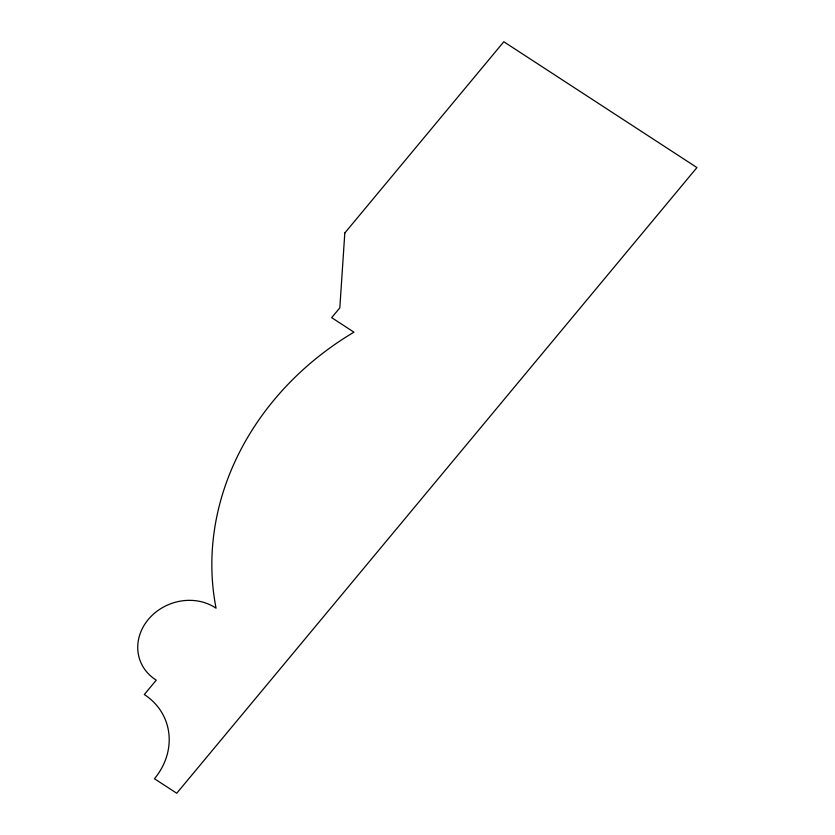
<?xml version="1.0" encoding="UTF-8"?>
<svg xmlns="http://www.w3.org/2000/svg" width="835" height="835" viewBox="0 0 835 835"><rect width="100%" height="100%" fill="white"/><g stroke="black" fill="none" stroke-linecap="round" stroke-linejoin="round"><path stroke-width="1.25" d="M344.813 232.986L339.824 307.854L331.672 317.655L353.957 332.173A285.351 251.001 -20.9 0 0 216.067 608.214A48.388 42.564 -20.9 0 0 148.275 619.497A48.388 42.564 -20.9 0 0 156.27 680.139L144.319 694.522A67.729 59.577 -20.9 0 1 154.454 778.731L176.738 793.25L696.933 167.564L503.808 41.75L344.813 232.986"/></g></svg>
